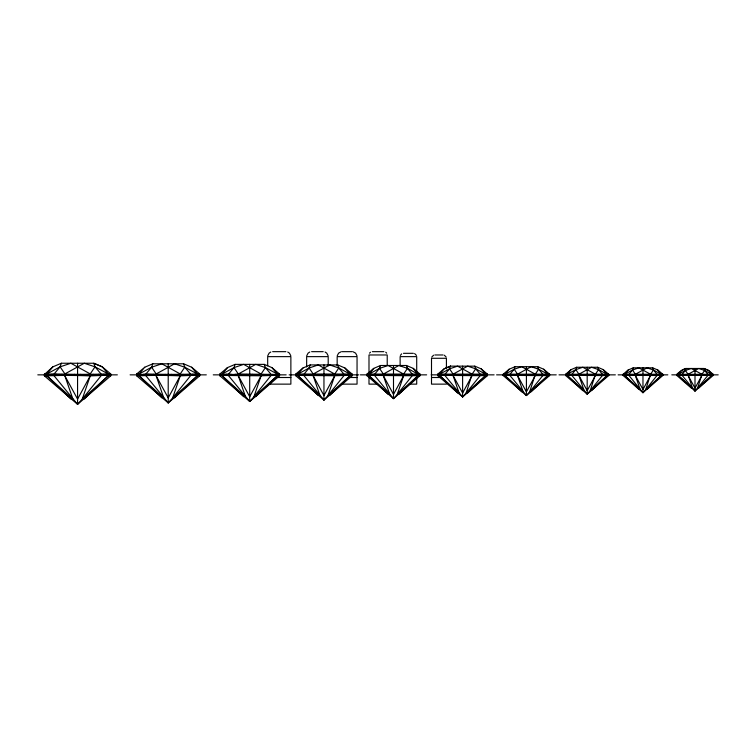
<?xml version="1.0" encoding="UTF-8"?>
<svg xmlns="http://www.w3.org/2000/svg" width="756" height="756" viewBox="0 0 756 756"><rect width="100%" height="100%" fill="white"/><g stroke="black" fill="none" stroke-linecap="round" stroke-linejoin="round"><path stroke-width="1.13" d="M267.681 365.8L267.681 356.634L290.871 356.634L290.871 384.133L269.571 384.133M267.747 355.726L269.127 353.118L270.809 352.012M306.728 355.726L308.098 353.118L309.79 352.012M337.242 355.726L338.612 353.118L341.23 351.738M295.785 374.05L304.044 374.05L309.128 368.002L310.168 364.931L337.743 364.931L344.925 367.992L352.126 374.05L352.126 375.741L323.955 400.056L295.785 375.741L295.785 374.05L302.976 368.002L310.168 364.931M366.981 374.088L374.759 374.088L379.54 368.389L380.514 365.488L406.473 365.488L413.23 368.38L420.005 374.088L420.005 375.694L393.498 398.629L366.981 375.694L366.981 374.088L373.748 368.389L380.514 365.488M623.086 374.277L628.916 374.277L632.498 370.005L633.235 367.832L652.702 367.832L657.767 369.996L662.851 374.277L662.851 375.477L642.969 392.685L623.086 375.477L623.086 374.277L628.16 370.005L633.235 367.832M61.34 363.249L52.901 366.83L44.585 374.315L54.148 373.908L60.121 366.83L61.34 363.249L93.791 363.249L102.24 366.83M161.897 397.902L139.123 375.845L139.123 373.955L142.034 374.475L145.955 373.955L151.635 367.218L152.797 363.806L183.623 363.806L191.637 367.218L199.688 373.955L199.688 375.845L168.21 402.91L136.723 375.845L136.723 373.955L144.755 367.218L139.123 373.955L137.327 374.475L136.723 373.955M219.883 374.003L220.459 374.494L228.633 374.003L234.01 367.605L235.107 364.373L264.307 364.373L271.905 367.605L279.531 374.003L279.531 375.789L249.707 401.483L219.883 375.789L219.883 374.003L227.49 367.605L235.107 364.373M457.635 393.016L439.661 375.628L439.661 374.144L445.048 374.144L449.536 368.834L450.453 366.15L474.787 366.15L481.118 368.834L487.469 374.144L487.469 375.628L462.615 396.966L437.762 375.628L437.762 374.144L444.103 368.834L450.444 366.15L444.103 368.834L439.661 374.144L437.762 374.144M503.212 374.192L510.017 374.192L514.203 369.221L515.063 366.707L537.771 366.707L543.687 369.221L549.612 374.192L549.612 375.581L526.412 395.539L503.212 375.581L503.212 374.192L509.138 369.221L515.063 366.707M565.639 374.239L571.961 374.239L575.845 369.608L576.639 367.265L597.731 367.265L603.212 369.608L608.722 374.239L608.722 375.534L587.185 394.112L565.639 375.534L565.639 374.239L571.139 369.608L576.639 367.265M337.743 364.931L338.782 368.002L334.719 374.05L334.719 375.741L327.943 395.558L323.955 400.056L304.044 375.741L304.044 374.05L352.126 374.05M406.473 365.488L407.456 368.389L403.628 374.088L403.628 375.694L397.25 394.386L393.498 398.629L374.759 375.694L374.759 374.088L420.005 374.088M652.702 367.832L653.439 370.005L650.566 374.277L645.785 389.501L642.969 392.685L628.916 375.477L628.916 374.277L662.851 374.277M713.229 374.333L707.881 374.333L704.592 370.449L703.921 368.484L708.58 370.449L713.229 374.333L713.229 375.42L695 391.022L678.17 375.42L678.17 374.333L681.43 370.449L686.079 368.484C685.068 367.69 673.01 376.119 678.17 374.333L682.12 374.333L685.408 370.449L686.079 368.484L703.921 368.484L708.57 370.449M110.707 373.908L110.064 374.456L108.184 373.908C90.333 374.532 72.103 374.456 54.148 373.908L54.148 375.893L77.566 404.337L110.707 375.893L110.707 373.908L102.249 366.83L93.791 363.249L95.01 366.83L90.238 373.908L90.238 375.893L82.262 399.073L77.566 404.337L44.424 375.893L44.424 373.908M183.623 363.806L184.776 367.218L180.24 373.955L180.24 375.845L172.661 397.902L168.21 402.91L145.955 375.845L145.955 373.955C163.022 374.475 180.334 374.551 197.288 373.955L199.083 374.475L199.688 373.955M264.307 364.373L265.413 367.605L261.103 374.003L261.103 375.789L253.931 396.73L249.707 401.483L228.633 375.789L228.633 374.003L233.15 374.494L238.31 374.003L278.955 374.494L279.531 374.003M474.787 366.15L475.704 368.834L472.113 374.144L466.131 393.016L462.615 396.966L445.048 375.628L445.048 374.144L487.469 374.144M537.771 366.707L538.631 369.221L535.286 374.192L529.701 391.844L526.412 395.539L510.017 375.581L510.017 374.192L549.612 374.192M597.731 367.265L598.525 369.608L595.416 374.239L590.228 390.672L587.185 394.112L571.961 375.534L571.961 374.239L608.722 374.239M698.648 388.13L711.84 375.42L711.84 374.333L704.592 370.449L701.965 374.333L697.58 388.13L695 391.022L682.12 375.42L682.12 374.333L707.881 374.333L707.881 375.42L697.58 388.13L711.84 375.42L713.229 375.42M219.883 375.789L220.024 374.371M295.785 375.741L295.927 374.4M366.981 375.694L367.114 374.418M565.639 375.534L565.743 374.503M623.086 375.477L623.18 374.532M44.424 375.893L44.585 374.315M136.723 375.845L136.874 374.343M437.762 375.628L437.885 374.447M503.212 375.581L503.326 374.475M691.353 388.13L676.771 375.42L678.17 375.42L692.42 388.13L688.036 374.333L685.408 370.449L678.17 374.333M400.359 355.414L401.625 353.855M431.733 357.068L433.594 355.207M352.126 375.741L351.578 375.25L334.719 375.741L323.955 395.558L313.192 375.741L313.192 374.05L309.128 368.002L297.94 374.05L297.94 375.741L318.314 395.558M420.005 375.694L403.628 375.694L393.498 394.386L383.368 375.694L383.368 374.088L379.54 368.389L369.004 374.088L369.004 375.694L388.187 394.386M608.722 375.534L595.416 375.534L587.185 390.672L578.945 375.534L578.945 374.239L575.845 369.608L567.283 374.239L567.283 375.534L582.867 390.672M662.851 375.477L650.566 375.477L642.969 389.501L635.371 375.477L635.371 374.277L632.498 370.005L624.598 374.277L624.598 375.477L638.99 389.501M199.688 375.845L199.083 375.297L197.288 375.845L194.377 375.297L180.24 375.845L168.21 397.902L156.171 375.845L156.171 373.955L151.635 367.218L139.123 373.955M279.531 375.789L278.955 375.278L261.103 375.789L249.707 396.73L238.31 375.789L238.31 374.003L234.01 367.605L222.16 374.003L222.16 375.789L243.734 396.73M549.612 375.581L535.286 375.581L526.412 391.844L517.548 375.581L517.548 374.192L514.203 369.221L504.989 374.192L504.989 375.581L521.772 391.844M110.707 375.893L110.064 375.326L108.184 375.893L105.112 375.326L90.238 375.893L77.566 399.073L64.903 375.893L64.903 373.908L60.121 366.83L46.957 373.908L46.957 375.893L70.932 399.073M487.469 375.628L472.113 375.628L462.615 393.016L453.118 375.628L453.118 374.144L449.536 368.834L439.661 374.144M711.84 375.42L701.965 375.42L695 388.13L688.036 375.42L678.17 375.42M369.533 353.156L370.497 352.201M297.94 374.05L302.976 368.002M369.004 374.088L373.748 368.389M624.598 374.277L628.16 370.005M222.16 374.003L227.49 367.605M504.989 374.192L509.138 369.221M567.283 374.239L571.139 369.608M46.957 373.908L52.882 366.83M329.597 395.558L349.971 375.741L349.971 374.05L344.934 368.002M398.809 394.386L417.983 375.694L417.983 374.088L413.239 368.389M591.494 390.672L607.077 375.534L607.077 374.239L603.222 369.608M646.947 389.501L661.33 375.477L661.33 374.277L657.777 370.005M174.513 397.902L197.288 375.845L197.288 373.955L191.655 367.218M255.679 396.73L277.263 375.789L277.263 374.003L271.924 367.605M531.062 391.844L547.845 375.581L547.845 374.192L543.696 369.221M84.209 399.073L108.184 375.893L108.184 373.908L102.249 366.83M467.595 393.016L485.579 375.628L485.579 374.144L481.128 368.834M417.983 375.694L397.25 394.386L412.237 375.694L412.237 374.088L407.456 368.389L398.866 365.488L383.368 374.088M661.33 375.477L645.785 389.501L657.021 375.477L657.021 374.277L653.439 370.005L646.994 367.832L635.371 374.277M277.263 375.789L253.931 396.73L270.79 375.789L270.79 374.003L265.413 367.605L255.745 364.373L238.31 374.003M349.971 375.741L327.943 395.558L343.867 375.741L343.867 374.05L338.782 368.002L329.663 364.931L313.192 374.05M607.077 375.534L590.228 390.672L602.409 375.534L602.409 374.239L598.525 369.608L591.542 367.265L578.945 374.239M108.184 375.893L82.262 399.073L100.992 375.893L100.992 373.908L95.01 366.83L84.285 363.249L64.903 373.908M197.288 375.845L172.661 397.902L190.455 375.845L190.455 373.955L184.776 367.218L174.579 363.806L156.171 373.955M485.579 375.628L466.131 393.016L480.183 375.628L480.183 374.144L475.704 368.834L467.652 366.15L453.118 374.144M547.845 375.581L529.701 391.844L542.808 375.581L542.808 374.192L538.631 369.221L531.118 366.707L517.548 374.192M688.036 374.333L698.695 368.484L704.592 370.449M144.774 367.218L152.797 363.806M379.54 368.389L388.13 365.488L403.628 374.088M632.498 370.005L638.943 367.832L650.566 374.277M151.635 367.218L161.831 363.806L180.24 373.955M234.01 367.605L243.668 364.373L261.103 374.003M309.128 368.002L318.248 364.931L334.719 374.05M514.203 369.221L521.716 366.707L535.286 374.192M575.845 369.608L582.819 367.265L595.416 374.239M60.121 366.83L70.856 363.249L90.238 373.908M449.536 368.834L457.578 366.15L472.113 374.144M685.408 370.449L691.305 368.484L701.965 374.333M295.927 375.373L334.719 375.741M367.114 375.345L403.628 375.694M565.743 375.25L595.416 375.534M623.18 375.222L650.566 375.477M44.585 375.467L46.957 375.893C61.217 375.222 75.817 375.335 90.238 375.893M136.874 375.439L139.123 375.845C152.674 375.203 166.547 375.316 180.24 375.845M220.024 375.411L261.103 375.789M437.885 375.316L472.113 375.628M503.326 375.278L535.286 375.581M688.036 375.42L701.965 375.42M272.651 351.663L285.9 351.663M311.623 351.663L323.218 351.663M342.156 351.663L352.06 351.663M372.311 351.663L383.906 351.663M403.468 353.317L413.371 353.317M434.832 354.97L443.082 354.97M37.8 374.853L117.341 374.853M130.098 374.853L206.312 374.853M213.258 374.853L286.165 374.853M289.161 374.853L358.75 374.853M360.357 374.853L426.639 374.853M431.137 374.853L494.103 374.853M496.588 374.853L556.246 374.853M559.015 374.853L615.346 374.853M618.115 374.853L667.822 374.853M671.8 374.853L718.2 374.853M277.168 377.509L290.871 377.509M349.839 377.509L357.049 377.509M431.506 377.509L440.313 377.509M341.665 384.133L357.049 384.133L357.049 356.634L337.167 356.634L337.167 365.8M377.291 384.133L368.994 384.133L368.994 377.14M409.166 384.133L416.707 384.133L416.707 378.406M446.418 384.133L431.506 384.133L431.506 358.287L446.418 358.287L446.418 368.862M352.986 351.738L355.594 353.118L356.974 355.726M444.33 355.207L446.191 357.068M414.609 353.553L416.48 355.414M325.061 352.012L326.743 353.118L328.113 355.726M287.734 352.012L289.425 353.118L290.795 355.726M475.704 368.834L485.579 374.144M184.776 367.218L197.288 373.955M95.01 366.83L108.184 373.908M598.525 369.608L607.077 374.239M538.631 369.221L547.845 374.192M338.782 368.002L349.971 374.05M265.413 367.605L277.263 374.003M653.439 370.005L661.33 374.277M407.456 368.389L417.983 374.088M385.73 352.201L386.685 353.156M439.661 375.628L459.1 393.016L453.118 375.628M139.123 375.845L163.75 397.902L156.171 375.845M46.957 375.893L72.878 399.073L64.903 375.893M567.283 375.534L584.133 390.672L578.945 375.534M504.989 375.581L523.133 391.844L517.548 375.581M222.16 375.789L245.492 396.73L238.31 375.789M624.598 375.477L640.152 389.501L635.371 375.477M369.004 375.694L389.746 394.386L383.368 375.694M297.94 375.741L319.968 395.558L313.192 375.741M708.58 370.449L711.84 374.333M712.88 374.636L712.88 375.108M712.445 374.56L712.445 375.184M711.075 374.56L711.075 375.184M710.149 374.636L710.149 375.108M709.09 374.56L709.09 375.184M706.558 374.56L706.558 375.184M705.121 374.636L705.121 375.108M703.581 374.56L703.581 375.184M700.283 374.56L700.283 375.184M698.544 374.636L698.544 375.108M696.777 374.56L696.777 375.184M695 368.484L695 391.022M693.224 374.56L693.224 375.184M691.457 374.636L691.457 375.108M689.718 374.56L689.718 375.184M686.42 374.56L686.42 375.184M684.879 374.636L684.879 375.108M683.443 374.56L683.443 375.184M680.92 374.56L680.92 375.184M679.852 374.636L679.852 375.108M678.935 374.56L678.935 375.184M677.565 374.56L677.565 375.184M677.13 374.636L677.13 375.108M676.771 374.333L676.771 375.42M662.464 374.607L662.464 375.137M661.991 374.532L661.991 375.222M660.498 374.532L660.498 375.222M659.497 374.607L659.497 375.137M658.334 374.532L658.334 375.222M655.575 374.532L655.575 375.222M654.006 374.607L654.006 375.137M652.333 374.532L652.333 375.222M648.733 374.532L648.733 375.222M646.834 374.607L646.834 375.137M644.906 374.532L644.906 375.222M642.969 367.832L642.969 392.685M641.031 374.532L641.031 375.222M639.103 374.607L639.103 375.137M637.204 374.532L637.204 375.222M633.604 374.532L633.604 375.222M631.931 374.607L631.931 375.137M630.362 374.532L630.362 375.222M627.603 374.532L627.603 375.222M626.44 374.607L626.44 375.137M625.439 374.532L625.439 375.222M623.946 374.532L623.946 375.222M623.464 374.607L623.464 375.137M608.618 374.503L608.618 375.25M608.306 374.589L608.306 375.156M607.796 374.503L607.796 375.25M606.17 374.503L606.17 375.25M605.083 374.589L605.083 375.156M603.827 374.503L603.827 375.25M600.84 374.503L600.84 375.25M599.139 374.589L599.139 375.156M597.325 374.503L597.325 375.25M593.422 374.503L593.422 375.25M591.372 374.589L591.372 375.156M589.283 374.503L589.283 375.25M587.185 367.265L587.185 394.112M585.078 374.503L585.078 375.25M582.989 374.589L582.989 375.156M580.939 374.503L580.939 375.25M577.036 374.503L577.036 375.25M575.221 374.589L575.221 375.156M573.52 374.503L573.52 375.25M570.534 374.503L570.534 375.25M569.277 374.589L569.277 375.156M568.191 374.503L568.191 375.25M566.575 374.503L566.575 375.25M566.055 374.589L566.055 375.156M549.168 374.57L549.168 375.184M548.61 374.475L548.61 375.278M546.871 374.475L546.871 375.278M545.7 374.57L545.7 375.184M544.339 374.475L544.339 375.278M541.126 374.475L541.126 375.278M539.293 374.57L539.293 375.184M537.336 374.475L537.336 375.278M533.141 374.475L533.141 375.278M530.929 374.57L530.929 375.184M528.68 374.475L528.68 375.278M526.412 366.707L526.412 395.539M524.154 374.475L524.154 375.278M521.905 374.57L521.905 375.184M519.693 374.475L519.693 375.278M515.488 374.475L515.488 375.278M513.541 374.57L513.541 375.184M511.708 374.475L511.708 375.278M508.495 374.475L508.495 375.278M507.134 374.57L507.134 375.184M505.962 374.475L505.962 375.278M504.224 374.475L504.224 375.278M503.666 374.57L503.666 375.184M487.355 374.447L487.355 375.316M486.996 374.551L486.996 375.203M486.401 374.447L486.401 375.316M484.53 374.447L484.53 375.316M483.273 374.551L483.273 375.203M481.818 374.447L481.818 375.316M478.378 374.447L478.378 375.316M476.412 374.551L476.412 375.203M474.324 374.447L474.324 375.316M469.816 374.447L469.816 375.316M467.454 374.551L467.454 375.203M465.034 374.447L465.034 375.316M462.615 366.15L462.615 396.966M460.196 374.447L460.196 375.316M457.777 374.551L457.777 375.203M455.414 374.447L455.414 375.316M450.916 374.447L450.916 375.316M448.818 374.551L448.818 375.203M446.862 374.447L446.862 375.316M443.413 374.447L443.413 375.316M441.958 374.551L441.958 375.203M440.701 374.447L440.701 375.316M438.839 374.447L438.839 375.316M438.244 374.551L438.244 375.203M419.882 374.418L419.882 375.345M419.495 374.532L419.495 375.231M418.862 374.418L418.862 375.345M416.868 374.418L416.868 375.345M416.707 371.527L416.707 356.634L400.132 356.634L400.132 365.8M415.535 374.532L415.535 375.231M413.986 374.418L413.986 375.345M410.3 374.418L410.3 375.345M408.212 374.532L408.212 375.231M405.981 374.418L405.981 375.345M401.181 374.418L401.181 375.345M398.658 374.532L398.658 375.231M396.078 374.418L396.078 375.345M393.498 365.488L393.498 398.629M390.909 374.418L390.909 375.345M388.338 374.532L388.338 375.231M387.223 365.469L387.223 354.97L368.994 354.97L368.994 373.634M385.815 374.418L385.815 375.345M381.015 374.418L381.015 375.345M378.775 374.532L378.775 375.231M376.686 374.418L376.686 375.345M373.01 374.418L373.01 375.345M371.461 374.532L371.461 375.231M370.119 374.418L370.119 375.345M368.125 374.418L368.125 375.345M367.492 374.532L367.492 375.231M351.984 374.4L351.984 375.373M351.578 374.513L351.578 375.25M350.907 374.4L350.907 375.373M348.79 374.4L348.79 375.373M347.373 374.513L347.373 375.25M345.719 374.4L345.719 375.373M341.816 374.4L341.816 375.373M339.595 374.513L339.595 375.25M337.223 374.4L337.223 375.373M332.12 374.4L332.12 375.373M329.436 374.513L329.436 375.25M328.198 365.8L328.198 356.634L306.652 356.634L306.652 366.943M326.705 374.4L326.705 375.373M323.955 364.931L323.955 400.056M321.205 374.4L321.205 375.373M318.474 374.513L318.474 375.25M315.791 374.4L315.791 375.373M310.688 374.4L310.688 375.373M308.316 374.513L308.316 375.25M306.095 374.4L306.095 375.373M302.192 374.4L302.192 375.373M300.538 374.513L300.538 375.25M299.121 374.4L299.121 375.373M297.004 374.4L297.004 375.373M296.333 374.513L296.333 375.25M279.389 374.371L279.389 375.411M278.955 374.494L278.955 375.278M278.246 374.371L278.246 375.411M276.006 374.371L276.006 375.411M274.504 374.494L274.504 375.278M272.755 374.371L272.755 375.411M268.616 374.371L268.616 375.411M266.263 374.494L266.263 375.278M263.759 374.371L263.759 375.411M258.354 374.371L258.354 375.411M255.509 374.494L255.509 375.278M252.617 374.371L252.617 375.411M249.707 364.373L249.707 401.483M246.806 374.371L246.806 375.411M243.905 374.494L243.905 375.278M241.069 374.371L241.069 375.411M235.664 374.371L235.664 375.411M233.15 374.494L233.15 375.278M230.797 374.371L230.797 375.411M226.658 374.371L226.658 375.411M224.919 374.494L224.919 375.278M223.407 374.371L223.407 375.411M221.168 374.371L221.168 375.411M220.459 374.494L220.459 375.278M199.537 374.343L199.537 375.439M199.083 374.475L199.083 375.297M198.327 374.343L198.327 375.439M195.965 374.343L195.965 375.439M194.377 374.475L194.377 375.297M192.534 374.343L192.534 375.439M188.168 374.343L188.168 375.439M185.683 374.475L185.683 375.297M183.028 374.343L183.028 375.439M177.329 374.343L177.329 375.439M174.334 374.475L174.334 375.297M171.272 374.343L171.272 375.439M168.21 363.806L168.21 402.91M165.139 374.343L165.139 375.439M162.077 374.475L162.077 375.297M159.081 374.343L159.081 375.439M153.383 374.343L153.383 375.439M150.727 374.475L150.727 375.297M148.242 374.343L148.242 375.439M143.876 374.343L143.876 375.439M142.034 374.475L142.034 375.297M140.446 374.343L140.446 375.439M138.083 374.343L138.083 375.439M137.327 374.475L137.327 375.297M110.546 374.315L110.546 375.467M110.064 374.456L110.064 375.326M109.28 374.315L109.28 375.467M106.785 374.315L106.785 375.467M105.112 374.456L105.112 375.326M103.175 374.315L103.175 375.467M98.582 374.315L98.582 375.467M95.965 374.456L95.965 375.326M93.177 374.315L93.177 375.467M87.167 374.315L87.167 375.467M84.02 374.456L84.02 375.326M80.797 374.315L80.797 375.467M77.566 363.249L77.566 404.337M74.334 374.315L74.334 375.467M71.121 374.456L71.121 375.326M67.964 374.315L67.964 375.467M61.964 374.315L61.964 375.467M59.176 374.456L59.176 375.326M56.558 374.315L56.558 375.467M51.966 374.315L51.966 375.467M50.019 374.456L50.019 375.326M48.346 374.315L48.346 375.467M45.861 374.315L45.861 375.467M45.067 374.456L45.067 375.326"/></g></svg>
